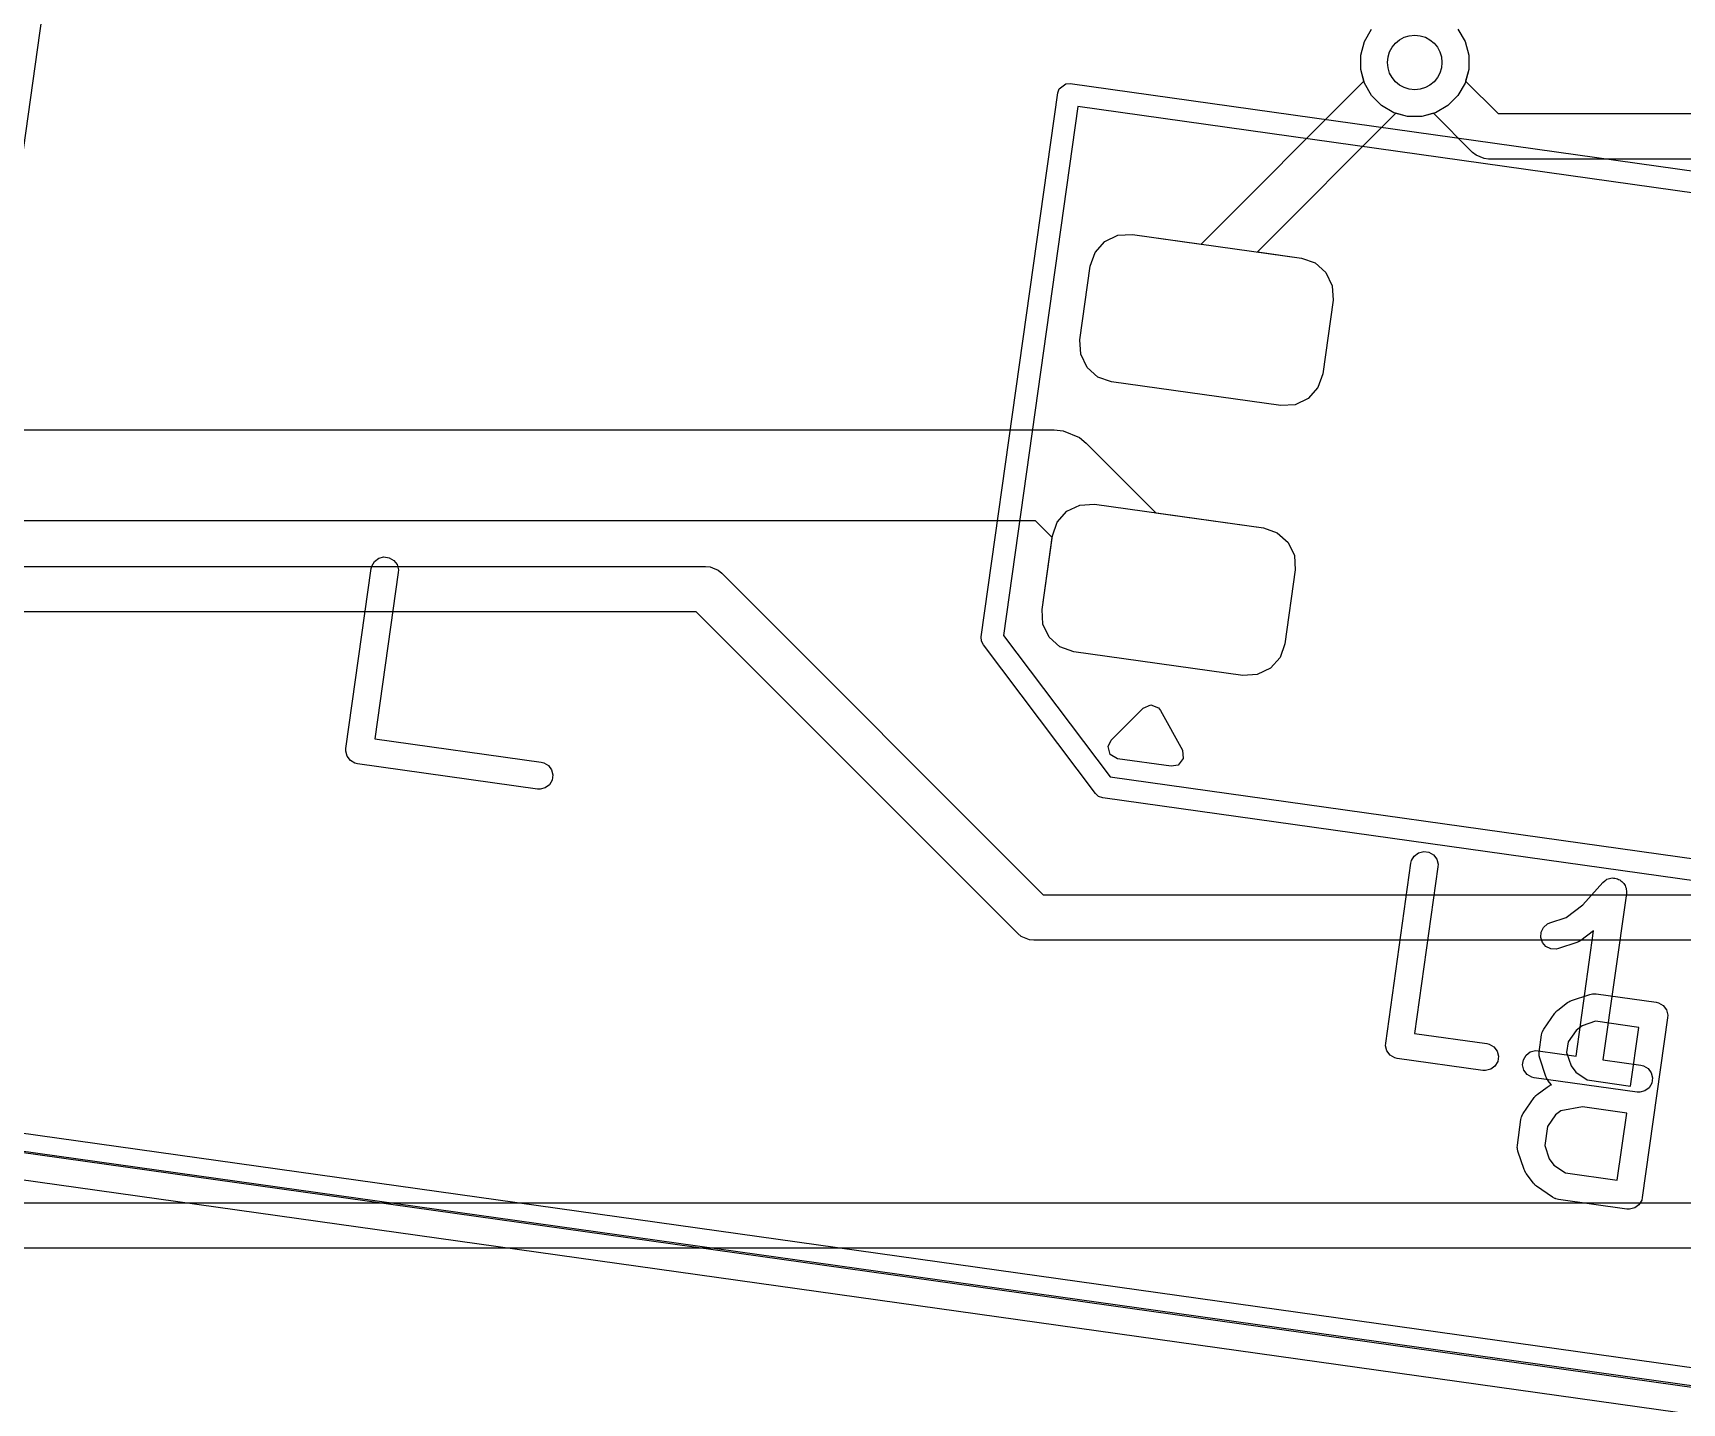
# Model space of a CAD drawing. Header units: millimetres. Extents: x 14 to 286, y -133 to -45.
# Drawn here: x 121.84 to 130.92, y -112.3 to -104.76 of the extents above; entities that cross this region are included whole.
import ezdxf

# ---------------------------------------------------------------- set-up
doc = ezdxf.new("R2010")
doc.units = ezdxf.units.MM
for name, color, linetype, true_color in [('B.Cu', 153, 'CONTINUOUS', 0x4d7fc4), ('B.Silkscreen', 31, 'CONTINUOUS', 0xe8b2a7), ('F.Cu', 13, 'CONTINUOUS', 0xc83434), ('F.Mask', 201, 'CONTINUOUS', 0xd864ff), ('F.Paste', 253, 'CONTINUOUS', 0xb4a09a), ('F.Silkscreen', 41, 'CONTINUOUS', 0xf2eda1), ('User.Drawings', 9, 'CONTINUOUS', 0xc2c2c2)]:
    doc.layers.add(name, color=color, linetype=linetype, true_color=true_color)

msp = doc.modelspace()

# ---------------------------------------------------------------- linework, layer by layer
at = {"layer": 'B.Cu', "linetype": 'CONTINUOUS'}
for p, q in [((129.175236, -104.805195), (129.214394, -104.737372)), ((129.690406, -104.737372), (129.729564, -104.805195)), ((129.154967, -104.880842), (129.175236, -104.805195)), ((129.729564, -104.805195), (129.749833, -104.880842)), ((129.154967, -104.959158), (129.154967, -104.880842)), ((129.749833, -104.880842), (129.749833, -104.959158)), ((129.175236, -105.034805), (129.154967, -104.959158)), ((129.214394, -105.102628), (129.175236, -105.034805)), ((129.749833, -104.959158), (129.73261, -105.023434)), ((129.73261, -105.023434), (129.910877, -105.2017)), ((129.269772, -105.158006), (129.214394, -105.102628)), ((129.337595, -105.197164), (129.269772, -105.158006)), ((129.413242, -105.217433), (129.337595, -105.197164)), ((129.491558, -105.217433), (129.413242, -105.217433)), ((129.555834, -105.20021), (129.491558, -105.217433)), ((129.770712, -105.415089), (129.555834, -105.20021)), ((129.910877, -105.2017), (132.627424, -105.2017)), ((129.789653, -105.430633), (129.770712, -105.415089)), ((129.789654, -105.430634), (129.789653, -105.430633)), ((129.834714, -105.449298), (129.789654, -105.430634)), ((129.8591, -105.4517), (129.834714, -105.449298)), ((132.6792, -105.4517), (129.8591, -105.4517))]:
    msp.add_line(p, q, dxfattribs=at)
at = {"layer": 'B.Cu'}
msp.add_circle((129.4524, -104.92), 0.15, dxfattribs=at)
at = {"layer": 'B.Silkscreen', "linetype": 'CONTINUOUS'}
for p, q in [((130.240297, -110.136861), (130.29408, -110.096332)), ((130.29408, -110.096332), (130.300432, -110.092458)), ((130.300432, -110.092458), (130.301927, -110.091156)), ((130.301927, -110.091156), (130.304359, -110.090063)), ((130.304359, -110.090063), (130.306633, -110.088677)), ((130.306633, -110.088677), (130.30855, -110.088181)), ((130.30855, -110.088181), (130.315339, -110.085132)), ((130.315339, -110.085132), (130.416278, -110.051231)), ((130.416278, -110.051231), (130.430607, -110.047938)), ((130.430607, -110.047938), (130.433294, -110.048122)), ((130.433294, -110.048122), (130.435904, -110.047448)), ((130.435904, -110.047448), (130.450594, -110.048058)), ((130.450594, -110.048058), (130.780683, -110.094449)), ((130.780683, -110.094449), (130.794972, -110.097912)), ((130.794972, -110.097912), (130.820186, -110.112765)), ((130.820186, -110.112765), (130.837797, -110.136135)), ((130.163263, -110.241891), (130.223673, -110.154208)), ((130.223673, -110.154208), (130.228472, -110.148525)), ((130.228472, -110.148525), (130.229479, -110.146817)), ((130.229479, -110.146817), (130.23144, -110.145011)), ((130.23144, -110.145011), (130.23316, -110.142976)), ((130.23316, -110.142976), (130.234823, -110.141898)), ((130.234823, -110.141898), (130.240297, -110.136861)), ((130.44725, -110.199062), (130.374634, -110.22345)), ((130.685537, -110.232551), (130.44725, -110.199062)), ((130.844515, -110.179157), (130.705342, -111.169425)), ((130.837797, -110.136135), (130.845125, -110.164467)), ((130.845125, -110.164467), (130.844515, -110.179157)), ((130.137499, -110.368315), (130.150754, -110.274004)), ((130.150754, -110.274004), (130.154217, -110.259715)), ((130.154217, -110.259715), (130.155584, -110.257392)), ((130.155584, -110.257392), (130.156148, -110.254758)), ((130.156148, -110.254758), (130.163263, -110.241891)), ((130.34029, -110.24933), (130.296829, -110.312413)), ((130.374634, -110.22345), (130.34029, -110.24933)), ((130.64014, -110.555567), (130.685537, -110.232551)), ((130.136889, -110.383005), (130.137499, -110.368315)), ((130.137563, -110.385614), (130.136889, -110.383005)), ((130.137379, -110.388302), (130.137563, -110.385614)), ((130.140672, -110.402632), (130.137379, -110.388302)), ((130.296829, -110.312413), (130.288503, -110.371658)), ((130.288503, -110.371658), (130.312892, -110.444274)), ((130.174573, -110.50357), (130.140672, -110.402632)), ((130.312892, -110.444274), (130.338771, -110.478617)), ((130.338771, -110.478617), (130.401853, -110.522078)), ((130.126869, -110.60179), (130.180652, -110.561261)), ((130.177622, -110.51036), (130.174573, -110.50357)), ((130.178118, -110.512275), (130.177622, -110.51036)), ((130.179502, -110.514545), (130.178118, -110.512275)), ((130.180597, -110.516982), (130.179502, -110.514545)), ((130.181901, -110.518478), (130.180597, -110.516982)), ((130.180652, -110.561261), (130.193205, -110.553606)), ((130.185773, -110.524828), (130.181901, -110.518478)), ((130.204461, -110.549627), (130.185773, -110.524828)), ((130.193205, -110.553606), (130.195813, -110.552931)), ((130.195813, -110.552931), (130.198076, -110.551466)), ((130.198076, -110.551466), (130.204461, -110.549627)), ((130.401853, -110.522078), (130.64014, -110.555567)), ((130.049834, -110.70682), (130.110245, -110.619136)), ((130.110245, -110.619136), (130.115045, -110.613453)), ((130.115045, -110.613453), (130.116051, -110.611746)), ((130.116051, -110.611746), (130.118012, -110.60994)), ((130.118012, -110.60994), (130.119733, -110.607904)), ((130.119733, -110.607904), (130.121396, -110.606826)), ((130.121396, -110.606826), (130.126869, -110.60179)), ((130.375496, -110.669847), (130.256784, -110.691711)), ((130.619264, -110.704107), (130.375496, -110.669847)), ((130.017444, -110.880399), (130.037325, -110.738934)), ((130.037325, -110.738934), (130.040788, -110.724644)), ((130.040788, -110.724644), (130.042155, -110.722321)), ((130.042155, -110.722321), (130.042719, -110.719687)), ((130.042719, -110.719687), (130.049834, -110.70682)), ((130.226862, -110.714259), (130.1834, -110.777342)), ((130.256784, -110.691711), (130.226862, -110.714259)), ((130.567239, -111.074279), (130.619264, -110.704107)), ((130.1834, -110.777342), (130.168447, -110.883742)), ((130.016835, -110.89509), (130.017444, -110.880399)), ((130.017509, -110.897696), (130.016835, -110.89509)), ((130.017324, -110.900386), (130.017509, -110.897696)), ((130.020617, -110.914715), (130.017324, -110.900386)), ((130.054518, -111.015655), (130.020617, -110.914715)), ((130.168447, -110.883742), (130.192836, -110.956358)), ((130.057565, -111.02244), (130.054518, -111.015655)), ((130.058062, -111.024359), (130.057565, -111.02244)), ((130.05945, -111.026635), (130.058062, -111.024359)), ((130.060542, -111.029066), (130.05945, -111.026635)), ((130.061842, -111.030559), (130.060542, -111.029066)), ((130.065717, -111.036912), (130.061842, -111.030559)), ((130.106245, -111.090695), (130.065717, -111.036912)), ((130.192836, -110.956358), (130.218716, -110.990703)), ((130.218716, -110.990703), (130.281796, -111.034162)), ((130.281796, -111.034162), (130.567239, -111.074279)), ((130.111285, -111.096172), (130.106245, -111.090695)), ((130.112361, -111.097832), (130.111285, -111.096172)), ((130.114393, -111.099549), (130.112361, -111.097832)), ((130.116201, -111.101513), (130.114393, -111.099549)), ((130.117909, -111.102519), (130.116201, -111.101513)), ((130.123592, -111.10732), (130.117909, -111.102519)), ((130.211276, -111.16773), (130.123592, -111.10732)), ((130.224143, -111.174845), (130.211276, -111.16773)), ((130.226777, -111.175408), (130.224143, -111.174845)), ((130.2291, -111.176776), (130.226777, -111.175408)), ((130.243389, -111.180239), (130.2291, -111.176776)), ((130.620634, -111.233257), (130.243389, -111.180239)), ((130.687026, -111.208928), (130.663656, -111.226539)), ((130.701879, -111.183714), (130.687026, -111.208928)), ((130.705342, -111.169425), (130.701879, -111.183714)), ((130.635313, -111.233865), (130.620634, -111.233257)), ((130.635324, -111.233867), (130.635313, -111.233865)), ((130.663656, -111.226539), (130.635324, -111.233867))]:
    msp.add_line(p, q, dxfattribs=at)
at = {"layer": 'F.Cu', "linetype": 'CONTINUOUS'}
for p, q in [((129.175236, -104.805195), (129.214394, -104.737372)), ((129.690406, -104.737372), (129.729564, -104.805195)), ((129.154967, -104.880842), (129.175236, -104.805195)), ((129.729564, -104.805195), (129.749833, -104.880842)), ((129.154967, -104.959158), (129.154967, -104.880842)), ((129.749833, -104.880842), (129.749833, -104.959158)), ((128.275827, -105.919796), (129.172189, -105.023434)), ((129.172189, -105.023434), (129.154967, -104.959158)), ((129.729564, -105.034805), (129.690406, -105.102628)), ((129.749833, -104.959158), (129.729564, -105.034805)), ((129.690406, -105.102628), (129.635028, -105.158006)), ((129.348965, -105.20021), (128.585814, -105.963361)), ((129.413242, -105.217433), (129.348965, -105.20021)), ((129.491558, -105.217433), (129.413242, -105.217433)), ((129.567205, -105.197164), (129.491558, -105.217433)), ((129.635028, -105.158006), (129.567205, -105.197164)), ((127.69237, -105.96559), (127.745631, -105.905915)), ((127.745631, -105.905915), (127.817676, -105.871166)), ((127.817676, -105.871166), (127.897534, -105.866631)), ((127.897534, -105.866631), (128.275827, -105.919796)), ((127.608938, -106.447115), (127.665999, -106.041105)), ((127.665999, -106.041105), (127.69237, -105.96559)), ((128.585814, -105.963361), (128.828386, -105.997453)), ((128.828386, -105.997453), (128.903901, -106.023825)), ((128.903901, -106.023825), (128.963576, -106.077086)), ((128.963576, -106.077086), (128.998325, -106.149131)), ((128.998325, -106.149131), (129.00286, -106.228989)), ((129.00286, -106.228989), (128.945799, -106.634999)), ((127.613473, -106.526973), (127.608938, -106.447115)), ((127.648222, -106.599018), (127.613473, -106.526973)), ((127.707897, -106.652279), (127.648222, -106.599018)), ((127.783412, -106.678651), (127.707897, -106.652279)), ((128.714264, -106.809473), (127.783412, -106.678651)), ((128.945799, -106.634999), (128.919428, -106.710514)), ((128.866167, -106.770189), (128.794122, -106.804938)), ((128.919428, -106.710514), (128.866167, -106.770189)), ((128.794122, -106.804938), (128.714264, -106.809473)), ((117.202754, -106.9434), (127.467, -106.9434)), ((127.467, -106.9434), (127.515773, -106.948204)), ((127.515773, -106.948204), (127.605893, -106.985533)), ((127.605893, -106.985533), (127.605897, -106.985537)), ((127.605897, -106.985537), (127.643777, -107.016623)), ((127.643777, -107.016623), (128.026675, -107.399521)), ((128.026675, -107.399521), (128.619627, -107.482855)), ((127.363446, -107.4434), (117.202754, -107.4434)), ((127.455923, -107.535877), (127.363446, -107.4434)), ((128.619627, -107.482855), (128.695142, -107.509227)), ((127.400179, -107.932517), (127.455923, -107.535877)), ((128.695142, -107.509227), (128.754817, -107.562488)), ((128.754817, -107.562488), (128.789566, -107.634533)), ((128.789566, -107.634533), (128.794101, -107.714391)), ((109.0887, -107.6951), (125.5482, -107.6951)), ((125.5482, -107.6951), (125.572586, -107.697502)), ((125.572586, -107.697502), (125.572587, -107.697502)), ((125.572587, -107.697502), (125.585784, -107.702968)), ((125.585784, -107.702968), (125.617646, -107.716166)), ((125.617646, -107.716166), (125.617651, -107.716171)), ((125.617651, -107.716171), (125.636588, -107.731712)), ((125.636588, -107.731712), (127.407377, -109.5025)), ((128.794101, -107.714391), (128.73704, -108.120401)), ((125.496424, -107.9451), (109.140476, -107.9451)), ((127.267212, -109.715889), (125.496424, -107.9451)), ((127.404714, -108.012375), (127.400179, -107.932517)), ((127.439463, -108.08442), (127.404714, -108.012375)), ((127.499138, -108.137681), (127.439463, -108.08442)), ((128.73704, -108.120401), (128.710669, -108.195916)), ((127.574653, -108.164053), (127.499138, -108.137681)), ((128.505505, -108.294875), (127.574653, -108.164053)), ((128.710669, -108.195916), (128.657408, -108.255591)), ((128.585363, -108.29034), (128.505505, -108.294875)), ((128.657408, -108.255591), (128.585363, -108.29034)), ((127.407377, -109.5025), (132.396724, -109.5025)), ((127.286153, -109.731433), (127.267212, -109.715889)), ((127.286154, -109.731434), (127.286153, -109.731433)), ((127.331214, -109.750098), (127.286154, -109.731434)), ((127.3556, -109.7525), (127.331214, -109.750098)), ((132.4485, -109.7525), (127.3556, -109.7525)), ((121.765677, -111.1989), (137.422041, -111.1989)), ((137.386905, -111.4489), (121.7139, -111.4489))]:
    msp.add_line(p, q, dxfattribs=at)
at = {"layer": 'F.Cu'}
msp.add_circle((129.4524, -104.92), 0.15, dxfattribs=at)
at = {"layer": 'F.Mask', "linetype": 'CONTINUOUS'}
for p, q in [((127.69237, -105.96559), (127.745631, -105.905915)), ((127.745631, -105.905915), (127.817676, -105.871166)), ((127.817676, -105.871166), (127.897534, -105.866631)), ((127.897534, -105.866631), (128.828386, -105.997453)), ((127.608938, -106.447115), (127.665999, -106.041105)), ((127.665999, -106.041105), (127.69237, -105.96559)), ((128.828386, -105.997453), (128.903901, -106.023825)), ((128.903901, -106.023825), (128.963576, -106.077086)), ((128.963576, -106.077086), (128.998325, -106.149131)), ((128.998325, -106.149131), (129.00286, -106.228989)), ((129.00286, -106.228989), (128.945799, -106.634999)), ((127.613473, -106.526973), (127.608938, -106.447115)), ((127.648222, -106.599018), (127.613473, -106.526973)), ((127.707897, -106.652279), (127.648222, -106.599018)), ((127.783412, -106.678651), (127.707897, -106.652279)), ((128.714264, -106.809473), (127.783412, -106.678651)), ((128.945799, -106.634999), (128.919428, -106.710514)), ((128.866167, -106.770189), (128.794122, -106.804938)), ((128.919428, -106.710514), (128.866167, -106.770189)), ((128.794122, -106.804938), (128.714264, -106.809473)), ((127.483611, -107.450992), (127.536872, -107.391317)), ((127.536872, -107.391317), (127.608917, -107.356568)), ((127.608917, -107.356568), (127.688775, -107.352033)), ((127.688775, -107.352033), (128.619627, -107.482855)), ((127.45724, -107.526507), (127.483611, -107.450992)), ((128.619627, -107.482855), (128.695142, -107.509227)), ((127.400179, -107.932517), (127.45724, -107.526507)), ((128.695142, -107.509227), (128.754817, -107.562488)), ((128.754817, -107.562488), (128.789566, -107.634533)), ((128.789566, -107.634533), (128.794101, -107.714391)), ((128.794101, -107.714391), (128.73704, -108.120401)), ((127.404714, -108.012375), (127.400179, -107.932517)), ((127.439463, -108.08442), (127.404714, -108.012375)), ((127.499138, -108.137681), (127.439463, -108.08442)), ((128.73704, -108.120401), (128.710669, -108.195916)), ((127.574653, -108.164053), (127.499138, -108.137681)), ((128.505505, -108.294875), (127.574653, -108.164053)), ((128.710669, -108.195916), (128.657408, -108.255591)), ((128.585363, -108.29034), (128.505505, -108.294875)), ((128.657408, -108.255591), (128.585363, -108.29034))]:
    msp.add_line(p, q, dxfattribs=at)
at = {"layer": 'F.Paste', "linetype": 'CONTINUOUS'}
for p, q in [((127.69237, -105.96559), (127.745631, -105.905915)), ((127.745631, -105.905915), (127.817676, -105.871166)), ((127.817676, -105.871166), (127.897534, -105.866631)), ((127.897534, -105.866631), (128.828386, -105.997453)), ((127.608938, -106.447115), (127.665999, -106.041105)), ((127.665999, -106.041105), (127.69237, -105.96559)), ((128.828386, -105.997453), (128.903901, -106.023825)), ((128.903901, -106.023825), (128.963576, -106.077086)), ((128.963576, -106.077086), (128.998325, -106.149131)), ((128.998325, -106.149131), (129.00286, -106.228989)), ((129.00286, -106.228989), (128.945799, -106.634999)), ((127.613473, -106.526973), (127.608938, -106.447115)), ((127.648222, -106.599018), (127.613473, -106.526973)), ((127.707897, -106.652279), (127.648222, -106.599018)), ((127.783412, -106.678651), (127.707897, -106.652279)), ((128.714264, -106.809473), (127.783412, -106.678651)), ((128.945799, -106.634999), (128.919428, -106.710514)), ((128.866167, -106.770189), (128.794122, -106.804938)), ((128.919428, -106.710514), (128.866167, -106.770189)), ((128.794122, -106.804938), (128.714264, -106.809473)), ((127.483611, -107.450992), (127.536872, -107.391317)), ((127.536872, -107.391317), (127.608917, -107.356568)), ((127.608917, -107.356568), (127.688775, -107.352033)), ((127.688775, -107.352033), (128.619627, -107.482855)), ((127.45724, -107.526507), (127.483611, -107.450992)), ((128.619627, -107.482855), (128.695142, -107.509227)), ((127.400179, -107.932517), (127.45724, -107.526507)), ((128.695142, -107.509227), (128.754817, -107.562488)), ((128.754817, -107.562488), (128.789566, -107.634533)), ((128.789566, -107.634533), (128.794101, -107.714391)), ((128.794101, -107.714391), (128.73704, -108.120401)), ((127.404714, -108.012375), (127.400179, -107.932517)), ((127.439463, -108.08442), (127.404714, -108.012375)), ((127.499138, -108.137681), (127.439463, -108.08442)), ((128.73704, -108.120401), (128.710669, -108.195916)), ((127.574653, -108.164053), (127.499138, -108.137681)), ((128.505505, -108.294875), (127.574653, -108.164053)), ((128.710669, -108.195916), (128.657408, -108.255591)), ((128.585363, -108.29034), (128.505505, -108.294875)), ((128.657408, -108.255591), (128.585363, -108.29034))]:
    msp.add_line(p, q, dxfattribs=at)
at = {"layer": 'F.Silkscreen', "linetype": 'CONTINUOUS'}
for p, q in [((127.494773, -105.064814), (127.531448, -105.037177)), ((127.531448, -105.037177), (127.554821, -105.03585)), ((127.554821, -105.03585), (134.783778, -106.051813)), ((127.066055, -108.082476), (127.487055, -105.086916)), ((127.487055, -105.086916), (127.494773, -105.064814)), ((127.597536, -105.163032), (127.188345, -108.074565)), ((134.707661, -106.162294), (127.597536, -105.163032)), ((127.067382, -108.105849), (127.066055, -108.082476)), ((127.077553, -108.126935), (127.067382, -108.105849)), ((127.694598, -108.94578), (127.077553, -108.126935)), ((127.188345, -108.074565), (127.775477, -108.853713)), ((127.780821, -108.65149), (127.957196, -108.474312)), ((127.957196, -108.474312), (127.999583, -108.456642)), ((127.999583, -108.456642), (128.042049, -108.474119)), ((128.042049, -108.474119), (128.052262, -108.487673)), ((128.052262, -108.487673), (128.172967, -108.706603)), ((127.763928, -108.68547), (127.780821, -108.65149)), ((127.775426, -108.729929), (127.763928, -108.68547)), ((127.814994, -108.753236), (127.775426, -108.729929)), ((128.112074, -108.794988), (127.814994, -108.753236)), ((128.178062, -108.752241), (128.149393, -108.788115)), ((128.172967, -108.706603), (128.178062, -108.752241)), ((127.775477, -108.853713), (134.202463, -109.756967)), ((128.149393, -108.788115), (128.112074, -108.794988)), ((127.712064, -108.961369), (127.694598, -108.94578)), ((127.734166, -108.969087), (127.712064, -108.961369)), ((134.245178, -109.88415), (127.734166, -108.969087)), ((129.43506, -109.314353), (129.449913, -109.289139)), ((129.449913, -109.289139), (129.473283, -109.271528)), ((129.473283, -109.271528), (129.501615, -109.2642)), ((129.501615, -109.2642), (129.530594, -109.268273)), ((129.530594, -109.268273), (129.555808, -109.283126)), ((129.555808, -109.283126), (129.573419, -109.306496)), ((129.573419, -109.306496), (129.580747, -109.334828)), ((129.292424, -110.31891), (129.431597, -109.328642)), ((129.431597, -109.328642), (129.43506, -109.314353)), ((129.580137, -109.349518), (129.451401, -110.265515)), ((129.580747, -109.334828), (129.580137, -109.349518)), ((130.378031, -109.557663), (130.487284, -109.434998)), ((130.487284, -109.434998), (130.487323, -109.434961)), ((130.487323, -109.434961), (130.487337, -109.434939)), ((130.487337, -109.434939), (130.487396, -109.434893)), ((130.487396, -109.434893), (130.498092, -109.42503)), ((130.498092, -109.42503), (130.504776, -109.421797)), ((130.504776, -109.421797), (130.510707, -109.417328)), ((130.510707, -109.417328), (130.517822, -109.415487)), ((130.517822, -109.415487), (130.524436, -109.412289)), ((130.524436, -109.412289), (130.531846, -109.41186)), ((130.531846, -109.41186), (130.539039, -109.41)), ((130.539039, -109.41), (130.546318, -109.411023)), ((130.546318, -109.411023), (130.55365, -109.410599)), ((130.55365, -109.410599), (130.56066, -109.413038)), ((130.56066, -109.413038), (130.568018, -109.414073)), ((130.568018, -109.414073), (130.574351, -109.417803)), ((130.574351, -109.417803), (130.581288, -109.420218)), ((130.581288, -109.420218), (130.586832, -109.425156)), ((130.586832, -109.425156), (130.593232, -109.428926)), ((130.593232, -109.428926), (130.597654, -109.434794)), ((130.597654, -109.434794), (130.603141, -109.439681)), ((130.603141, -109.439681), (130.606373, -109.446364)), ((130.606373, -109.446364), (130.610843, -109.452296)), ((130.610843, -109.452296), (130.612683, -109.459412)), ((130.612683, -109.459412), (130.615882, -109.466026)), ((130.615882, -109.466026), (130.61631, -109.473435)), ((130.61631, -109.473435), (130.618171, -109.480628)), ((130.618171, -109.480628), (130.617567, -109.495161)), ((130.286114, -109.626927), (130.378031, -109.557663)), ((130.617561, -109.495318), (130.488825, -110.411316)), ((130.617563, -109.495265), (130.617561, -109.495318)), ((130.617572, -109.49524), (130.617563, -109.495265)), ((130.617567, -109.495161), (130.617572, -109.49524)), ((130.161239, -109.682201), (130.183303, -109.662977)), ((130.183303, -109.662977), (130.196715, -109.656953)), ((130.196715, -109.656953), (130.286114, -109.626927)), ((130.146203, -109.737599), (130.148212, -109.708404)), ((130.15552, -109.76534), (130.146203, -109.737599)), ((130.148212, -109.708404), (130.161239, -109.682201)), ((130.174744, -109.787404), (130.15552, -109.76534)), ((130.345411, -109.765246), (130.244471, -109.799147)), ((130.340285, -110.39044), (130.437194, -109.700902)), ((130.352196, -109.762198), (130.345411, -109.765246)), ((130.354115, -109.761702), (130.352196, -109.762198)), ((130.356391, -109.760313), (130.354115, -109.761702)), ((130.358822, -109.759222), (130.356391, -109.760313)), ((130.360315, -109.757921), (130.358822, -109.759222)), ((130.366668, -109.754047), (130.360315, -109.757921)), ((130.437194, -109.700902), (130.366668, -109.754047)), ((130.200947, -109.800431), (130.174744, -109.787404)), ((130.230142, -109.80244), (130.200947, -109.800431)), ((130.244471, -109.799147), (130.230142, -109.80244)), ((129.451401, -110.265515), (129.848688, -110.321351)), ((129.291814, -110.3336), (129.292424, -110.31891)), ((129.299142, -110.361932), (129.291814, -110.3336)), ((129.316753, -110.385302), (129.299142, -110.361932)), ((129.341967, -110.400155), (129.316753, -110.385302)), ((129.356256, -110.403618), (129.341967, -110.400155)), ((129.848688, -110.321351), (129.862977, -110.324814)), ((129.862977, -110.324814), (129.888191, -110.339667)), ((129.888191, -110.339667), (129.905802, -110.363037)), ((129.905802, -110.363037), (129.913129, -110.391369)), ((129.913129, -110.391369), (129.909056, -110.420348)), ((130.050377, -110.410658), (130.06523, -110.385444)), ((130.06523, -110.385444), (130.0886, -110.367833)), ((130.0886, -110.367833), (130.116932, -110.360505)), ((130.116932, -110.360505), (130.131622, -110.361115)), ((130.131622, -110.361115), (130.340285, -110.39044)), ((129.827812, -110.469891), (129.356256, -110.403618)), ((129.842502, -110.4705), (129.827812, -110.469891)), ((129.870833, -110.463173), (129.842502, -110.4705)), ((129.894204, -110.445562), (129.870833, -110.463173)), ((129.909056, -110.420348), (129.894204, -110.445562)), ((130.046304, -110.439637), (130.050377, -110.410658)), ((130.053632, -110.467969), (130.046304, -110.439637)), ((130.071243, -110.491339), (130.053632, -110.467969)), ((130.096457, -110.506192), (130.071243, -110.491339)), ((130.488825, -110.411316), (130.697489, -110.440642)), ((130.697489, -110.440642), (130.711778, -110.444105)), ((130.711778, -110.444105), (130.736992, -110.458958)), ((130.736992, -110.458958), (130.754603, -110.482328)), ((130.754603, -110.482328), (130.76193, -110.51066)), ((130.110746, -110.509655), (130.096457, -110.506192)), ((130.676613, -110.589182), (130.110746, -110.509655)), ((130.719635, -110.582464), (130.691303, -110.589792)), ((130.743005, -110.564853), (130.719635, -110.582464)), ((130.757858, -110.539639), (130.743005, -110.564853)), ((130.76193, -110.51066), (130.757858, -110.539639)), ((130.691303, -110.589792), (130.676613, -110.589182))]:
    msp.add_line(p, q, dxfattribs=at)
at = {"layer": 'User.Drawings', "linetype": 'CONTINUOUS'}
for p, q in [((123.659274, -92.102917), (121.044355, -110.709037)), ((123.710678, -107.69267), (123.725531, -107.667456)), ((123.725531, -107.667456), (123.748901, -107.649845)), ((123.748901, -107.649845), (123.777233, -107.642517)), ((123.777233, -107.642517), (123.806212, -107.64659)), ((123.806212, -107.64659), (123.831426, -107.661443)), ((123.831426, -107.661443), (123.849037, -107.684813)), ((123.568042, -108.697227), (123.707215, -107.706959)), ((123.707215, -107.706959), (123.710678, -107.69267)), ((123.855755, -107.727835), (123.727019, -108.643832)), ((123.849037, -107.684813), (123.856365, -107.713145)), ((123.856365, -107.713145), (123.855755, -107.727835)), ((123.727019, -108.643832), (124.643018, -108.772568)), ((123.567432, -108.711917), (123.568042, -108.697227)), ((123.57476, -108.740249), (123.567432, -108.711917)), ((123.592371, -108.763619), (123.57476, -108.740249)), ((123.617585, -108.778472), (123.592371, -108.763619)), ((123.631874, -108.781935), (123.617585, -108.778472)), ((124.622142, -108.921108), (123.631874, -108.781935)), ((124.643018, -108.772568), (124.657307, -108.776031)), ((124.657307, -108.776031), (124.682521, -108.790884)), ((124.682521, -108.790884), (124.700132, -108.814254)), ((124.700132, -108.814254), (124.70746, -108.842586)), ((124.70746, -108.842586), (124.703387, -108.871565)), ((124.636832, -108.921718), (124.622142, -108.921108)), ((124.665164, -108.91439), (124.636832, -108.921718)), ((124.688534, -108.896779), (124.665164, -108.91439)), ((124.703387, -108.871565), (124.688534, -108.896779)), ((121.044355, -110.709037), (139.606075, -113.317716)), ((121.029528, -110.81454), (139.591247, -113.423219)), ((139.592158, -113.416743), (121.030438, -110.808064)), ((139.644642, -113.582197), (120.956424, -110.955739))]:
    msp.add_line(p, q, dxfattribs=at)

doc.saveas('drawing.dxf')
